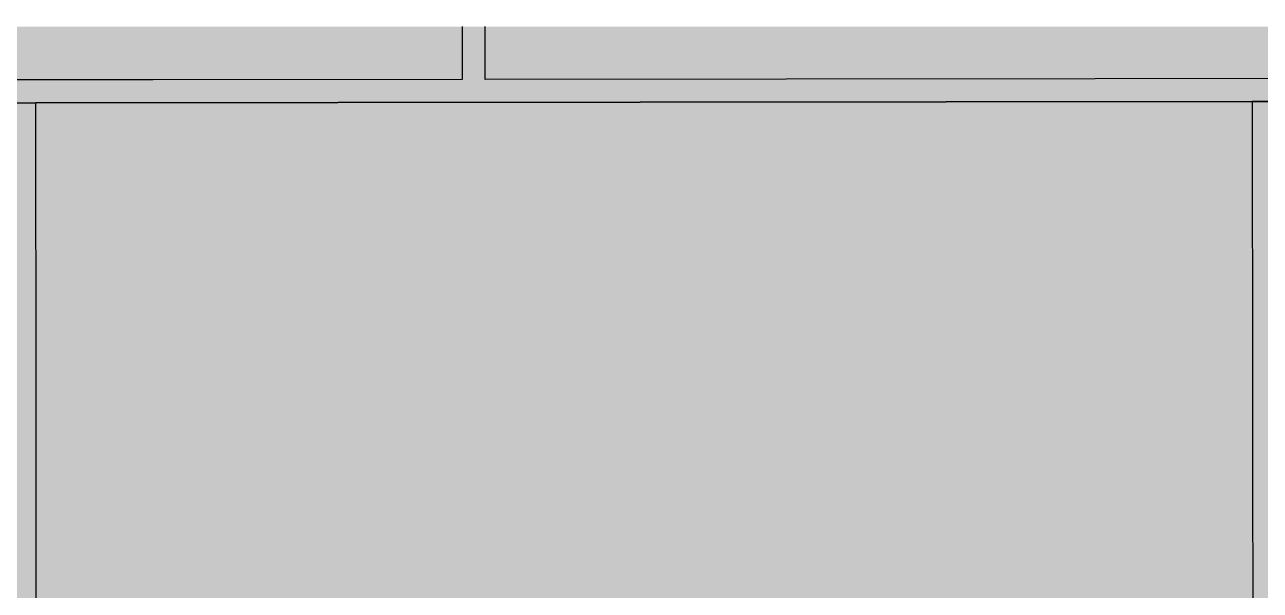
# Model space of a CAD drawing. Extents: x 560272 to 568164, y 6204780 to 6214217.
# Drawn here: x 565995 to 566048.8, y 6210321.3 to 6210345.9 of the extents above; entities that cross this region are included whole.
import ezdxf

# ---------------------------------------------------------------- set-up
doc = ezdxf.new("R2010")
doc.units = 0
doc.header["$LTSCALE"] = 5
doc.layers.add('Quarters', color=8, linetype='Continuous')
doc.layers.add('Townships', color=57, linetype='Continuous')
doc.layers.add('ROUTE-MAP-BACKGROUND-H', color=7, linetype='Continuous', true_color=0xf0ebff)

msp = doc.modelspace()

# ---------------------------------------------------------------- hatches: boundary and pattern name
at = {"layer": 'ROUTE-MAP-BACKGROUND-H'}
h = msp.add_hatch(color=256, dxfattribs=at)
h.dxf.hatch_style = 1
h.paths.add_polyline_path([(565237.99, 6210345.866), (566535.85, 6210345.729), (566539.103, 6209697.377), (565234.412, 6209697.744)])

# ---------------------------------------------------------------- linework, layer by layer
at = {"layer": 'Quarters', "flags": 128}
for points in [[(566014.015, 6210345.784), (566014.017, 6210343.488), (566000.571, 6210343.475), (565987.125, 6210343.462), (565973.679, 6210343.449), (565960.568, 6210343.437), (565960.567, 6210345.79)], [(566068.46, 6210345.778), (566068.462, 6210343.542), (566055.018, 6210343.528), (566041.574, 6210343.515), (566028.13, 6210343.502), (566015.021, 6210343.489), (566015.018, 6210345.784)]]:
    msp.add_lwpolyline(points, dxfattribs=at)
msp.add_lwpolyline([(566008.49, 6210290.134), (565995.498, 6210290.12), (565995.488, 6210303.501), (565995.479, 6210316.882), (565995.47, 6210329.671), (565995.461, 6210342.461), (566008.448, 6210342.475), (566021.77, 6210342.49), (566035.092, 6210342.506), (566048.414, 6210342.521), (566048.428, 6210329.732), (566048.441, 6210316.942), (566048.456, 6210303.561), (566048.47, 6210290.18), (566035.143, 6210290.165), (566021.817, 6210290.15)], close=True, dxfattribs=at)
at = {"layer": 'Townships', "flags": 128}
for points in [[(566177.349, 6210345.767), (566177.353, 6210343.661), (566177.355, 6210342.673), (566157.327, 6210342.646), (566156.323, 6210342.645), (566129.681, 6210342.614), (566103.372, 6210342.584), (566102.369, 6210342.583), (566075.726, 6210342.552), (566049.417, 6210342.522), (566048.414, 6210342.521), (566021.77, 6210342.49), (565995.461, 6210342.461), (565994.457, 6210342.459), (565967.814, 6210342.43), (565941.506, 6210342.4), (565940.502, 6210342.399), (565913.859, 6210342.367), (565887.551, 6210342.336), (565886.547, 6210342.335), (565859.904, 6210342.365), (565850.661, 6210342.375), (565850.661, 6210343.348), (565850.662, 6210345.801)], [(565940.502, 6210342.399), (565941.506, 6210342.4), (565967.814, 6210342.43), (565994.457, 6210342.459), (565995.461, 6210342.461), (566021.77, 6210342.49), (566048.414, 6210342.521), (566049.417, 6210342.522), (566075.726, 6210342.552), (566102.369, 6210342.583), (566103.372, 6210342.584), (566129.681, 6210342.614), (566156.323, 6210342.645), (566157.327, 6210342.646), (566177.355, 6210342.673), (566183.635, 6210342.681), (566210.278, 6210342.717), (566210.337, 6210317.149), (566210.398, 6210290.387), (566210.46, 6210263.626), (566210.52, 6210237.198), (566210.523, 6210236.195)]]:
    msp.add_lwpolyline(points, dxfattribs=at)

doc.saveas('drawing.dxf')
